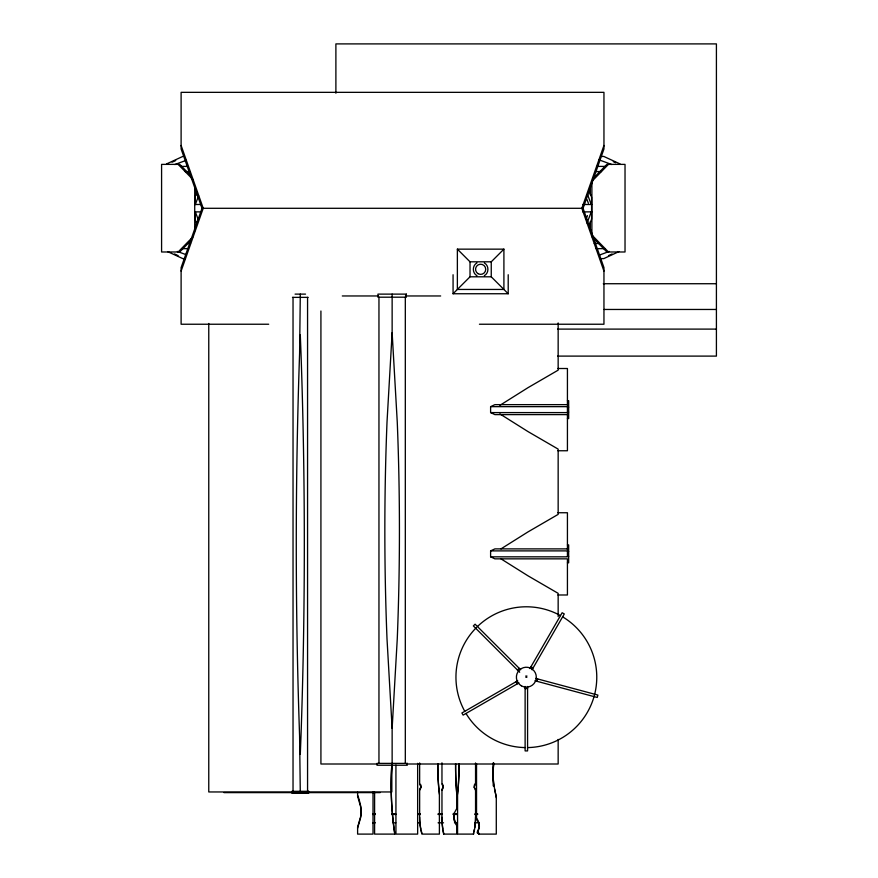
<?xml version="1.0" encoding="UTF-8"?>
<svg xmlns="http://www.w3.org/2000/svg" width="878" height="878" viewBox="0 0 878 878"><rect width="100%" height="100%" fill="white"/><g stroke="black" fill="none" stroke-linecap="round" stroke-linejoin="round"><path stroke-width="1.32" d="M300.298 294.119L299.607 353.186A2229.121 899.039 -90 0 0 299.596 736.027L300.298 793.251M300.298 754.246L301 736.027A2229.121 899.039 -90 0 0 301 353.186L300.298 334.968M453.619 817.22L454.42 812.798L456.779 808.495L456.779 793.295A367.213 337.426 0 0 1 455.605 763.948M392.137 294.119L392.137 332.674L387.011 422.12A1327.701 649.522 90 0 0 387.011 638.965L392.137 728.411L392.137 765.232M392.137 728.411L397.262 638.965A1327.701 649.522 90 0 0 397.262 422.12L392.137 332.674M453.981 813.291L453.981 820.173L456.779 825.935M479.311 826.955L477.402 831.927L477.402 832.904L478.894 834.1L496.289 834.1L496.289 796.741L494.534 788.971M474.274 785.261L474.274 787.314L475.547 789.245L475.547 818.23A74.685 68.627 0 0 1 473.494 834.1M537.029 681.317L537.654 678.946M181.109 271.115L203.224 208.295L181.109 145.463M603.954 145.463L581.84 208.295L603.954 271.115M479.432 324.234L603.954 324.234L603.954 267.625L583.069 208.295L603.954 148.964L603.954 92.344L181.109 92.344L181.109 148.964L201.995 208.295L181.109 267.625L181.109 324.234L268.69 324.234M196.924 192.15L195.015 197.221L195.015 204.497M195.333 204.497L198.626 195.761M586.032 219.368L587.448 215.615M587.042 223.111L591.267 211.872M588.721 226.765L591.585 219.149L591.585 197.221L588.721 189.604M357.609 828.141L360.66 817.539A44.537 40.926 0 0 0 360.66 806.838L357.609 796.236L357.609 792.175M526.855 677.322L525.845 677.322M474.482 784.756L475.119 783.78M529.917 668.553L562.15 612.734L564.28 613.952L532.046 669.782M477.402 832.904L479.311 827.921L478.675 821.896M441.963 790.222L443.017 788.279A4.719 4.335 0 0 0 443.017 786.227L441.963 784.284L441.963 762.817M178.146 251.986L192.886 236.873M190.767 240.66L179.727 251.986L161.585 251.986L161.585 164.384L179.727 164.384L190.767 175.71M593.067 178.552L606.874 164.384L625.026 164.384L625.026 251.986L606.874 251.986L592.145 236.873M591.882 181.384L608.454 164.384M453.07 274.737L453.07 293.746L470.026 276.8L491.252 276.8L508.208 293.746L508.208 274.737M457.372 249.154L470.026 261.809L491.252 261.809L503.906 249.154L503.906 289.444L457.372 289.444L457.372 249.154L503.906 249.154M517.438 670.013L519.172 668.279M419.64 790.222L421.22 787.248L419.64 784.284L419.64 762.949M476.952 262.928C472.155 265.507 472.155 273.102 476.952 275.681M484.316 275.681C489.112 273.102 489.112 265.507 484.316 262.928M499.867 405.362L527.985 387.681L558.156 370.154L558.156 322.939M500.976 548.882L527.985 531.914L558.156 514.387L558.156 449.108L527.985 431.581L499.867 413.9M517.713 680.757L461.894 712.991L463.123 715.109L518.942 682.886M567.429 414.614L494.896 414.614L490.604 412.594L490.604 406.657L494.896 404.648L567.429 404.648M557.914 594.988L567.429 594.988L567.429 558.847L494.896 558.847L490.604 556.828L490.604 550.89L494.896 548.882L567.429 548.882M166.546 163.934L182.778 156.449M172.11 162.189L175.721 160.531M608.476 255.63L612.087 253.962M618.891 251.646L603.823 258.604L600.135 258.604M525.702 676.06L526.998 676.06M174.832 164.526L186.257 160.312M599.081 255.202L609.233 251.448M601.364 156.449L603.823 156.449L620.055 163.934M181.066 166.403L187.804 166.403M596.82 166.403L605.535 166.403M185.115 171.561L189.593 171.561M595.635 171.561L601.496 171.561M194.718 204.497L201.194 204.497M582.827 204.497L591.882 204.497M201.995 208.295L583.069 208.295M194.718 211.872L201.194 211.872M582.827 211.872L591.882 211.872M187.804 243.491L190.504 243.491M594.263 243.491L598.796 243.491M181.768 248.65L188.441 248.65M596.096 248.65L604.832 248.65M185.236 258.604L182.778 258.604L167.709 251.646M603.307 283.726L716.415 283.726M453.07 293.746L508.208 293.746M295.085 294.119L305.522 294.119M342.299 295.963L378.506 295.963M405.471 295.963L440.657 295.963M292.473 297.368L308.123 297.368M604.152 309.462L716.415 309.462M557.607 329.107L716.415 329.107M557.607 356.106L716.415 356.106L716.415 43.9L335.89 43.9L335.89 93.222M557.914 368.508L567.429 368.508L567.429 405.515M567.429 400.697L568.659 400.697L568.659 418.565L567.429 418.565M490.604 406.657L567.429 406.657L567.429 412.594L490.604 412.594M567.429 407.172L568.659 407.172M567.429 412.089L568.659 412.089M557.914 450.754L567.429 450.754L567.429 413.747M557.914 512.741L567.429 512.741L567.429 549.749M567.429 544.931L568.659 544.931L568.659 562.798L567.429 562.798M490.604 550.89L567.429 550.89L567.429 556.828L490.604 556.828M567.429 551.406L568.659 551.406M567.429 556.323L568.659 556.323M525.121 688.571L527.579 688.571M377.54 764.003L320.92 764.003L320.92 311.01M406.733 764.003L558.156 764.003L558.156 739.43M292.714 791.956L208.766 791.956L208.766 323.466M308.288 791.956L391.829 791.956L391.829 764.562M223.934 792.615L380.152 792.615M372.59 813.829L375.312 813.829M391.698 813.829L395.791 813.829M417.621 813.829L420.353 813.829M438.089 813.829L442.194 813.829M453.103 813.829L457.197 813.829M474.943 813.829L477.676 813.829M372.59 814.455L375.312 814.455M391.698 814.455L395.791 814.455M417.621 814.455L420.353 814.455M438.089 814.455L442.194 814.455M453.103 814.455L457.197 814.455M474.943 814.455L477.676 814.455M372.59 822.807L375.312 822.807M393.059 822.807L395.791 822.807M417.621 822.807L420.353 822.807M438.089 822.807L443.555 822.807M454.475 822.807L457.197 822.807M474.943 822.807L479.037 822.807M391.797 764.617A391.094 359.365 0 0 0 394.738 833.134L394.749 834.1L374.599 834.1L374.599 792.143M442.325 783.78L443.017 785.261A4.719 4.335 0 0 1 443.017 787.314L441.963 789.245L441.963 818.23A89.841 82.554 0 0 0 443.653 834.1L456.779 834.1L456.779 824.969L453.706 817.725M535.613 678.398L597.885 695.08L597.249 697.461L534.976 680.768M599.081 159.851L611.768 164.526M177.367 251.448L186.257 254.73M613.283 161.64L615.697 162.748M174.524 253.962L178.135 255.63M530.981 666.72L533.1 667.949M500.976 558.847L527.985 575.814L558.156 593.341L558.156 616.554M477.402 831.927L478.894 833.134L478.894 834.1M520.676 669.771L475.086 624.192L473.352 625.926L519.688 672.252M608.454 251.986L591.882 234.986L591.882 182.723M178.146 164.384L192.886 179.496M475.547 790.222L474.109 787.248L475.547 784.284L475.547 762.949M476.534 818.23L478.115 820.656M420.507 784.263L421.22 786.282L419.64 789.245L419.64 818.23A68.33 62.788 0 0 0 421.901 834.1L439.395 834.1L439.395 793.295A275.999 253.61 0 0 1 437.826 763.948M515.88 681.811L517.109 683.94M357.609 795.27L358.652 797.904M587.514 194.51L591.267 204.497M586.976 199.504L588.381 203.257M195.333 211.872L198.154 219.368M196.924 224.219L195.015 219.149L195.015 211.872M358.937 798.782L360.66 805.872A44.537 40.926 0 0 1 360.66 816.573L357.609 827.175L357.609 834.1L373.018 834.1L373.018 792.088M496.289 797.707L493.919 785.075A103.165 94.802 0 0 1 493.754 762.96M479.399 826.648L478.675 822.873L476.534 819.207L476.534 763.662M590.312 186.74L590.312 194.784M590.312 221.585L590.312 229.63M527.579 686.453L527.579 750.909L525.121 750.909L525.121 686.453M493.227 762.806L493.227 785.876M491.252 261.809L491.252 276.8M473.505 833.134L473.505 834.1L457.57 834.1L457.57 793.295A303.042 278.458 0 0 0 458.996 763.948M470.026 261.809L470.026 276.8M443.653 834.1L443.653 833.134A89.841 82.554 0 0 1 443.138 830.5M417.643 763.355L417.643 834.1L395.934 834.1L395.934 765.067M405.318 297.192L405.318 763.388M378.956 297.192L378.956 763.388M307.563 297.368L307.563 791.308M293.032 297.368L293.032 791.308M196.299 192.106L196.299 194.784M196.299 221.585L196.299 225.602M194.718 186.74L194.718 230.969M421.901 833.134A68.33 62.788 0 0 1 421.21 830.5M420.913 829.183A68.33 62.788 0 0 1 419.629 817.253M439.395 794.261A275.999 253.61 0 0 1 437.837 763.794M493.919 786.04A103.165 94.802 0 0 1 493.754 763.926M394.738 834.1A391.094 359.365 0 0 1 391.797 765.583M475.558 817.253A74.685 68.627 0 0 1 474.636 827.855M474.394 829.183A74.685 68.627 0 0 1 473.824 831.817M458.985 763.794A303.042 278.458 0 0 1 457.57 794.261M442.918 829.183A89.841 82.554 0 0 1 441.963 817.253M456.779 794.261A367.213 337.426 0 0 1 455.616 763.794M562.677 616.872A70.405 70.405 0 0 1 527.656 747.584M525.044 747.584A70.405 70.405 0 0 1 466.042 713.518M464.736 711.257A70.405 70.405 0 0 1 476.567 627.408M477.5 626.486A70.405 70.405 0 0 1 560.416 615.577M406.327 294.119L377.946 294.119L377.946 297.192L406.327 297.192L406.327 294.119M407.282 763.388L376.991 763.388L376.991 765.232L407.282 765.232L407.282 763.388M308.65 791.308L291.946 791.308L291.946 793.251L308.65 793.251L308.65 791.308M478.093 273.706A5.092 5.092 0 0 0 485.732 269.305A5.092 5.092 0 0 0 478.093 264.893A5.092 5.092 0 0 0 478.093 273.706M521.378 685.817A9.954 9.954 0 0 0 536.315 677.19A9.954 9.954 0 0 0 521.378 668.564A9.954 9.954 0 0 0 521.378 685.817"/></g></svg>
